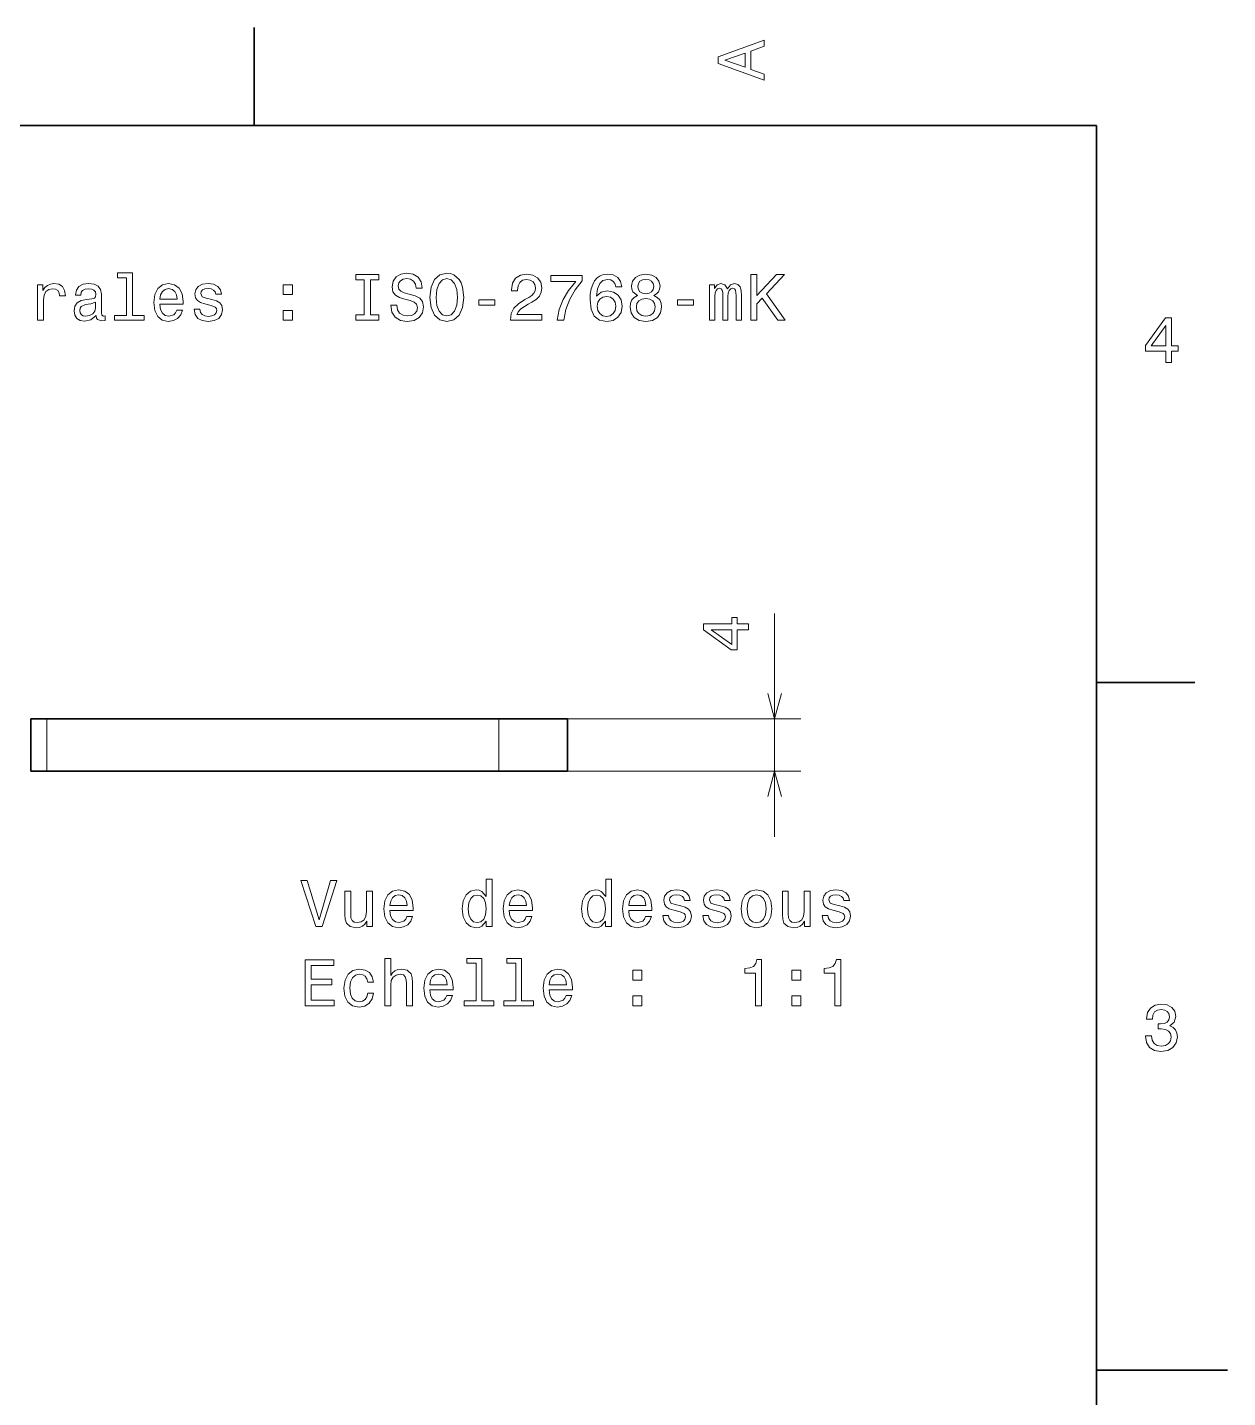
# Model space of a CAD drawing. Extents: x 0 to 297, y 0 to 210.
# Drawn here: x 205.4 to 297, y 102.9 to 207.5 of the extents above; entities that cross this region are included whole.
import ezdxf

# ---------------------------------------------------------------- set-up
doc = ezdxf.new("R2010")
doc.units = 0

msp = doc.modelspace()

# ---------------------------------------------------------------- linework, layer by layer
at = {"color": 7, "lineweight": 35, "ltscale": 0.1875}
for p, q in [((222.699997, 200), (222.699997, 207.5)), ((287, 157.5), (294.5, 157.5))]:
    msp.add_line(p, q, dxfattribs=at)
at = {"color": 7, "lineweight": 35}
for p, q in [((287, 200), (10, 200)), ((287, 10), (287, 200)), ((206.87915, 154.71463), (241.391357, 154.71463)), ((206.87915, 150.71463), (241.391357, 150.71463))]:
    msp.add_line(p, q, dxfattribs=at)
at = {"color": 7, "lineweight": 13, "ltscale": 0.4259}
msp.add_line((262.428345, 145.71463), (262.428345, 162.750641), dxfattribs=at)
at = {"color": 7, "lineweight": 35, "ltscale": 0.030487}
for p, q in [((206.87915, 154.71463), (205.659668, 154.71463)), ((206.87915, 150.71463), (205.659668, 150.71463))]:
    msp.add_line(p, q, dxfattribs=at)
at = {"color": 7, "lineweight": 35, "ltscale": 0.1}
for p, q in [((205.659668, 154.71463), (205.659668, 150.71463)), ((246.621094, 150.71463), (246.621094, 154.71463))]:
    msp.add_line(p, q, dxfattribs=at)
at = {"color": 7, "lineweight": 13, "ltscale": 0.1}
for p, q in [((206.87915, 154.71463), (206.87915, 150.71463)), ((241.391357, 154.71463), (241.391357, 150.71463))]:
    msp.add_line(p, q, dxfattribs=at)
at = {"color": 7, "lineweight": 35, "ltscale": 0.130743}
for p, q in [((246.621094, 154.71463), (241.391357, 154.71463)), ((246.621094, 150.71463), (241.391357, 150.71463))]:
    msp.add_line(p, q, dxfattribs=at)
at = {"color": 7, "lineweight": 13}
for p, q in [((243.391357, 154.71463), (264.428345, 154.71463)), ((243.391357, 150.71463), (264.428345, 150.71463))]:
    msp.add_line(p, q, dxfattribs=at)
at = {"color": 7, "lineweight": 35, "ltscale": 0.25}
msp.add_line((287, 105), (297, 105), dxfattribs=at)
at = {"color": 7, "lineweight": 13}
for points in [[(261.633209, 203.466858), (261.633209, 203.930847), (260.604401, 204.298996), (260.604401, 205.695969), (261.633209, 206.064133), (261.633209, 206.538193), (258.128174, 205.257217), (258.128174, 204.742798)], [(260.17572, 204.460388), (258.632477, 205), (260.17572, 205.539627)], [(212.969009, 188.391205), (212.969009, 185.516571), (212.056183, 185.516571), (212.056183, 185.143372), (214.320602, 185.143372), (214.320602, 185.516571), (213.412811, 185.516571), (213.412811, 188.764404), (212.273041, 188.764404), (212.273041, 188.391205)], [(231.114548, 185.567001), (230.469009, 185.567001), (230.469009, 185.143372), (232.22406, 185.143372), (232.22406, 185.567001), (231.578522, 185.567001), (231.578522, 188.219742), (232.22406, 188.219742), (232.22406, 188.643372), (230.469009, 188.643372), (230.469009, 188.219742), (231.114548, 188.219742)], [(233.585724, 186.298264), (233.126801, 186.298264), (233.227661, 185.763687), (233.479828, 185.370316), (233.868149, 185.133286), (234.392639, 185.047546), (234.912109, 185.128235), (235.30043, 185.350143), (235.547546, 185.69812), (235.638321, 186.157059), (235.562683, 186.570602), (235.350861, 186.837891), (235.007919, 187.014404), (234.548981, 187.145538), (234.155609, 187.241348), (233.898407, 187.35231), (233.752167, 187.513687), (233.706757, 187.765854), (233.752167, 187.992798), (233.88327, 188.164261), (234.085007, 188.280258), (234.362396, 188.320602), (234.644806, 188.270172), (234.866699, 188.134003), (235.01297, 187.907059), (235.083557, 187.599426), (235.542511, 187.599426), (235.542511, 187.609512), (235.461807, 188.083572), (235.224777, 188.4366), (234.851578, 188.658508), (234.34726, 188.734146), (233.893372, 188.658508), (233.540344, 188.446686), (233.313385, 188.118881), (233.232697, 187.695251), (233.298264, 187.317001), (233.489899, 187.059799), (233.792511, 186.888321), (234.206055, 186.757202), (234.614548, 186.641205), (234.92218, 186.530258), (235.108795, 186.368881), (235.174347, 186.106628), (235.113831, 185.83934), (234.957489, 185.637604), (234.720459, 185.51152), (234.412811, 185.471176), (234.069885, 185.526657), (233.807632, 185.688034), (233.641205, 185.950287)], [(236.122467, 186.893372), (236.213257, 186.106628), (236.475494, 185.526657), (236.884003, 185.168594), (237.418579, 185.047546), (237.94812, 185.168594), (238.361664, 185.526657), (238.618866, 186.106628), (238.714691, 186.893372), (238.618866, 187.675079), (238.507919, 187.992798), (238.361664, 188.255035), (237.94812, 188.613113), (237.695953, 188.703888), (237.418579, 188.739197), (236.878967, 188.613113), (236.470459, 188.260086), (236.213257, 187.680115)], [(236.606628, 186.893372), (236.662109, 187.503601), (236.828522, 187.952454), (237.085724, 188.224777), (237.418579, 188.320602), (237.746399, 188.224777), (238.003601, 187.947403), (238.170029, 187.498566), (238.230545, 186.893372), (238.170029, 186.283142), (238.003601, 185.83429), (237.746399, 185.561966), (237.418579, 185.471176), (237.085724, 185.561966), (236.828522, 185.83429), (236.662109, 186.278091)], [(242.260086, 185.143372), (244.66571, 185.143372), (244.66571, 185.577087), (242.764404, 185.577087), (242.870331, 185.814117), (243.05188, 186.010803), (243.611664, 186.368881), (243.909225, 186.520172), (244.242081, 186.73703), (244.479111, 186.989197), (244.61528, 187.286743), (244.66571, 187.624634), (244.579971, 188.048264), (244.342941, 188.381119), (243.979828, 188.592941), (243.510803, 188.668594), (243.026657, 188.582855), (242.658508, 188.345825), (242.421478, 187.967575), (242.34079, 187.468292), (242.34079, 187.39769), (242.799713, 187.39769), (242.799713, 187.438034), (242.845093, 187.780975), (242.981262, 188.033142), (243.19812, 188.194519), (243.485596, 188.25), (243.778107, 188.19957), (243.994965, 188.073486), (244.136169, 187.876801), (244.1866, 187.629684), (244.151306, 187.39769), (244.055481, 187.201004), (243.894104, 187.029541), (243.672195, 186.878235), (243.374634, 186.716858), (242.880402, 186.404175), (242.532425, 186.07132), (242.325653, 185.667862), (242.260086, 185.158508)], [(245.825653, 185.143372), (246.335022, 185.143372), (246.50145, 185.97551), (246.793945, 186.752167), (247.207489, 187.473343), (247.747131, 188.149139), (247.747131, 188.567719), (245.346558, 188.567719), (245.346558, 188.108795), (247.26297, 188.108795), (246.708221, 187.427948), (246.289642, 186.716858), (245.997131, 185.960373)], [(250.773071, 187.700287), (250.677246, 188.108795), (250.455338, 188.411377), (250.112396, 188.603027), (249.668594, 188.668594), (249.371048, 188.633286), (249.113831, 188.53746), (248.886902, 188.381119), (248.695251, 188.159225), (248.543961, 187.881851), (248.433014, 187.543945), (248.362396, 187.145538), (248.342224, 186.696686), (248.422913, 185.980545), (248.670044, 185.46109), (249.068451, 185.148422), (249.613129, 185.042511), (250.102325, 185.133286), (250.475525, 185.370316), (250.71759, 185.743515), (250.803314, 186.217575), (250.71759, 186.696686), (250.485596, 187.064835), (250.127533, 187.296829), (249.683716, 187.377518), (249.20462, 187.276657), (248.846558, 186.989197), (248.922211, 187.543945), (249.083588, 187.942368), (249.330704, 188.179398), (249.673645, 188.260086), (249.925812, 188.219742), (250.117447, 188.113831), (250.24353, 187.937317), (250.309082, 187.700287)], [(251.973358, 187.029541), (251.716156, 186.888321), (251.539642, 186.691635), (251.42868, 186.444519), (251.393387, 186.146973), (251.474075, 185.69812), (251.706055, 185.350143), (252.084305, 185.128235), (252.598724, 185.042511), (253.108078, 185.128235), (253.486328, 185.350143), (253.718323, 185.69812), (253.804047, 186.146973), (253.763702, 186.444519), (253.657791, 186.691635), (253.476227, 186.888321), (253.224075, 187.029541), (253.425812, 187.150574), (253.567017, 187.317001), (253.65274, 187.518738), (253.683014, 187.765854), (253.602325, 188.123917), (253.390503, 188.411377), (253.047562, 188.597977), (252.598724, 188.668594), (252.144821, 188.597977), (251.80188, 188.411377), (251.585022, 188.123917), (251.509369, 187.765854), (251.534592, 187.518738), (251.620331, 187.317001)], [(260.612427, 185.143372), (261.076385, 185.143372), (261.076385, 186.389053), (261.489929, 186.832855), (262.665009, 185.143372), (263.229858, 185.143372), (261.817749, 187.170746), (263.189514, 188.643372), (262.574219, 188.643372), (261.076385, 187.02449), (261.076385, 188.643372), (260.612427, 188.643372)], [(206.180832, 185.143372), (206.624634, 185.143372), (206.624634, 186.691635), (206.670029, 187.064835), (206.806183, 187.332138), (207.028091, 187.493515), (207.325638, 187.548996), (207.547546, 187.513687), (207.713974, 187.412827), (207.814835, 187.241348), (207.850143, 187.009369), (208.298981, 187.009369), (208.238464, 187.417862), (208.072037, 187.710373), (207.794662, 187.886887), (207.416412, 187.947403), (207.15921, 187.907059), (206.937317, 187.806198), (206.740631, 187.63472), (206.58429, 187.40274), (206.58429, 187.851578), (206.180832, 187.851578)], [(210.65921, 185.496399), (210.65921, 185.481262), (210.684433, 185.309799), (210.760071, 185.188766), (211.077805, 185.092941), (211.324921, 185.133286), (211.324921, 185.476227), (211.219009, 185.46109), (211.077805, 185.526657), (211.052582, 185.728394), (211.052582, 187.130402), (210.992065, 187.48848), (210.815552, 187.740631), (210.507919, 187.891937), (210.074203, 187.947403), (209.650574, 187.886887), (209.337891, 187.715424), (209.141205, 187.44812), (209.075638, 187.095108), (209.075638, 187.064835), (209.47406, 187.064835), (209.509369, 187.276657), (209.620316, 187.427948), (209.801865, 187.518738), (210.059067, 187.554031), (210.306183, 187.528824), (210.482697, 187.453171), (210.588608, 187.322052), (210.623917, 187.140488), (210.603745, 186.92868), (210.523041, 186.822769), (210.32132, 186.772339), (209.943085, 186.731995), (209.509369, 186.641205), (209.201721, 186.479828), (209.020172, 186.227661), (208.964691, 185.854462), (209.015121, 185.521606), (209.171463, 185.27449), (209.42363, 185.118149), (209.771606, 185.062683), (210.240631, 185.168594)], [(215.510803, 186.368881), (217.286011, 186.368881), (217.291061, 186.575653), (217.210358, 187.155624), (216.988464, 187.58934), (216.635437, 187.851578), (216.166412, 187.947403), (215.707489, 187.846542), (215.354462, 187.564117), (215.127518, 187.105194), (215.046814, 186.5), (215.122467, 185.879684), (215.349411, 185.425797), (215.697403, 185.143372), (216.151291, 185.047546), (216.544662, 185.113113), (216.867432, 185.284576), (217.104462, 185.556915), (217.240631, 185.920029), (216.801865, 185.920029), (216.71109, 185.718292), (216.579956, 185.567001), (216.206757, 185.445969), (215.919296, 185.501434), (215.702438, 185.677948), (215.561234, 185.965424), (215.510803, 186.353745)], [(215.510803, 186.742081), (215.566269, 187.090057), (215.702438, 187.34726), (215.90921, 187.503601), (216.181549, 187.559082), (216.448837, 187.503601), (216.655609, 187.34726), (216.781693, 187.090057), (216.827087, 186.742081)], [(219.484863, 186.721909), (219.056183, 186.822769), (218.738464, 186.938766), (218.632553, 187.175797), (218.662811, 187.342224), (218.768723, 187.463257), (218.940186, 187.53891), (219.187317, 187.569168), (219.424347, 187.53891), (219.610947, 187.44812), (219.731979, 187.311966), (219.78241, 187.130402), (220.216125, 187.130402), (220.216125, 187.140488), (220.140472, 187.468292), (219.933716, 187.72551), (219.610947, 187.886887), (219.187317, 187.947403), (218.758636, 187.886887), (218.445953, 187.720459), (218.249268, 187.473343), (218.188751, 187.16066), (218.234146, 186.858063), (218.375351, 186.646255), (218.60733, 186.494949), (218.945236, 186.389053), (219.439468, 186.268005), (219.742065, 186.141937), (219.822754, 186.041061), (219.853012, 185.889771), (219.807632, 185.703171), (219.686584, 185.561966), (219.489899, 185.471176), (219.227661, 185.440918), (218.950287, 185.471176), (218.74855, 185.577087), (218.612381, 185.748566), (218.556915, 185.985596), (218.128235, 185.985596), (218.198837, 185.582138), (218.405609, 185.289627), (218.733429, 185.113113), (219.187317, 185.047546), (219.661377, 185.113113), (220.009354, 185.289627), (220.221176, 185.572052), (220.296814, 185.940201), (220.241348, 186.257919), (220.085007, 186.474777), (219.827805, 186.615997)], [(224.926514, 187.100143), (225.622467, 187.100143), (225.622467, 187.851578), (224.926514, 187.851578)], [(251.988495, 187.72551), (252.028839, 187.947403), (252.149872, 188.118881), (252.341507, 188.224777), (252.598724, 188.265137), (252.850876, 188.224777), (253.042511, 188.118881), (253.163559, 187.947403), (253.208954, 187.72551), (253.163559, 187.498566), (253.042511, 187.322052), (252.850876, 187.206055), (252.598724, 187.170746), (252.341507, 187.21109), (252.149872, 187.322052), (252.028839, 187.498566)], [(257.450317, 185.143372), (257.858826, 185.143372), (257.858826, 186.953888), (257.884033, 187.226227), (257.959656, 187.422913), (258.075684, 187.53891), (258.226959, 187.58429), (258.347992, 187.543945), (258.428711, 187.443085), (258.469055, 187.271606), (258.484161, 187.044662), (258.484161, 185.143372), (258.867462, 185.143372), (258.867462, 186.953888), (258.89267, 187.221176), (258.968323, 187.417862), (259.089355, 187.53891), (259.240662, 187.58429), (259.361694, 187.543945), (259.442383, 187.443085), (259.492798, 187.044662), (259.492798, 185.143372), (259.901306, 185.143372), (259.901306, 187.014404), (259.876099, 187.40274), (259.79541, 187.700287), (259.634033, 187.881851), (259.371765, 187.947403), (259.064148, 187.846542), (258.827118, 187.554031), (258.640503, 187.841492), (258.32782, 187.947403), (258.040375, 187.846542), (257.843689, 187.564117), (257.843689, 187.851578), (257.450317, 187.851578)], [(210.60878, 186.091492), (210.548264, 185.829254), (210.386887, 185.627518), (210.144806, 185.496399), (209.84726, 185.451004), (209.655609, 185.476227), (209.51944, 185.556915), (209.433716, 185.69812), (209.408493, 185.894806), (209.428665, 186.07132), (209.509369, 186.197403), (209.832123, 186.338623), (210.240631, 186.399139), (210.60878, 186.520172)], [(239.844391, 186.298264), (241.06485, 186.298264), (241.06485, 186.696686), (239.844391, 186.696686)], [(250.314133, 186.21254), (250.258652, 185.894806), (250.117447, 185.65274), (249.890503, 185.491348), (249.608078, 185.440918), (249.310532, 185.491348), (249.083588, 185.64769), (248.937332, 185.889771), (248.891937, 186.207489), (248.942383, 186.520172), (249.083588, 186.757202), (249.315582, 186.908508), (249.62825, 186.963974), (249.900589, 186.908508), (250.117447, 186.762253), (250.258652, 186.525223)], [(251.877533, 186.157059), (251.922913, 186.424347), (252.069183, 186.626083), (252.296112, 186.757202), (252.598724, 186.802597), (252.896271, 186.757202), (253.123215, 186.626083), (253.26947, 186.424347), (253.319901, 186.157059), (253.26947, 185.869598), (253.123215, 185.65274), (252.896271, 185.51152), (252.598724, 185.466141), (252.296112, 185.51152), (252.069183, 185.65274), (251.922913, 185.869598)], [(255.024506, 186.298264), (256.244965, 186.298264), (256.244965, 186.696686), (255.024506, 186.696686)], [(224.926514, 185.143372), (225.622467, 185.143372), (225.622467, 185.894806), (224.926514, 185.894806)], [(292.277374, 181.916794), (292.731262, 181.916794), (292.731262, 182.784225), (293.23056, 182.784225), (293.23056, 183.187683), (292.731262, 183.187683), (292.731262, 185.341141), (292.272339, 185.341141), (290.739197, 183.228027), (290.739197, 182.784225), (292.277374, 182.784225)], [(291.162842, 183.187683), (292.277374, 184.756134), (292.277374, 183.187683)], [(260.428345, 161.51001), (260.428345, 161.963898), (259.560913, 161.963898), (259.560913, 162.463181), (259.157471, 162.463181), (259.157471, 161.963898), (257.004028, 161.963898), (257.004028, 161.504974), (259.117065, 159.971832), (259.560913, 159.971832), (259.560913, 161.51001)], [(259.157471, 160.395462), (257.588989, 161.51001), (259.157471, 161.51001)], [(228.535919, 142.363052), (227.658386, 139.382492), (226.755661, 142.363052), (226.27655, 142.363052), (227.406235, 138.858002), (227.910553, 138.858002), (229.015015, 142.363052)], [(240.422806, 139.276596), (240.422806, 138.858002), (240.866608, 138.858002), (240.866608, 142.479034), (240.427841, 142.479034), (240.427841, 141.152664), (240.089951, 141.53595), (239.883179, 141.62674), (239.646149, 141.662033), (239.217468, 141.561172), (238.884613, 141.278748), (238.667755, 140.82486), (238.592117, 140.21463), (238.667755, 139.604401), (238.884613, 139.145462), (239.217468, 138.858002), (239.646149, 138.762177), (239.883179, 138.797485), (240.094986, 138.88826)], [(249.530869, 139.276596), (249.530869, 138.858002), (249.97467, 138.858002), (249.97467, 142.479034), (249.535919, 142.479034), (249.535919, 141.152664), (249.198013, 141.53595), (248.991241, 141.62674), (248.754211, 141.662033), (248.325546, 141.561172), (247.992691, 141.278748), (247.775833, 140.82486), (247.70018, 140.21463), (247.775833, 139.604401), (247.992691, 139.145462), (248.325546, 138.858002), (248.754211, 138.762177), (248.991241, 138.797485), (249.203064, 138.88826)], [(231.738358, 141.566208), (231.294556, 141.566208), (231.294556, 140.002808), (231.244125, 139.639709), (231.09787, 139.377457), (230.870926, 139.216064), (230.57338, 139.165634), (230.336349, 139.205978), (230.185043, 139.327026), (230.099319, 139.533798), (230.079147, 139.826294), (230.079147, 141.566208), (229.635345, 141.566208), (229.635345, 139.78595), (229.650467, 139.427887), (229.746292, 139.130341), (230.038803, 138.858002), (230.507813, 138.762177), (230.759979, 138.797485), (230.976837, 138.88826), (231.163437, 139.044601), (231.314728, 139.271545), (231.314728, 138.858002), (231.738358, 138.858002)], [(233.074814, 140.083511), (234.850037, 140.083511), (234.855072, 140.290283), (234.774384, 140.870255), (234.55249, 141.30397), (234.199463, 141.566208), (233.730438, 141.662033), (233.2715, 141.561172), (232.918472, 141.278748), (232.691528, 140.819824), (232.61084, 140.21463), (232.686493, 139.594315), (232.913437, 139.140427), (233.261414, 138.858002), (233.715302, 138.762177), (234.108673, 138.827744), (234.431442, 138.999207), (234.668472, 139.271545), (234.804642, 139.634659), (234.365891, 139.634659), (234.275101, 139.432922), (234.143982, 139.281631), (233.770782, 139.160599), (233.483322, 139.216064), (233.266464, 139.392578), (233.125244, 139.680054), (233.074814, 140.068375)], [(233.074814, 140.456711), (233.130295, 140.804688), (233.266464, 141.06189), (233.473236, 141.218231), (233.745575, 141.273712), (234.012863, 141.218231), (234.219635, 141.06189), (234.345718, 140.804688), (234.391098, 140.456711)], [(239.721786, 141.263626), (240.014297, 141.193024), (240.236206, 140.996338), (240.367325, 140.668518), (240.417755, 140.21463), (240.367325, 139.755692), (240.236206, 139.427887), (240.014297, 139.226151), (239.721786, 139.160599), (239.444412, 139.226151), (239.232605, 139.427887), (239.091385, 139.760742), (239.046005, 140.21463), (239.091385, 140.663483), (239.232605, 140.991287), (239.444412, 141.193024)], [(242.182892, 140.083511), (243.958099, 140.083511), (243.96315, 140.290283), (243.882462, 140.870255), (243.660553, 141.30397), (243.307526, 141.566208), (242.838501, 141.662033), (242.379578, 141.561172), (242.02655, 141.278748), (241.799606, 140.819824), (241.718918, 140.21463), (241.794556, 139.594315), (242.0215, 139.140427), (242.369492, 138.858002), (242.82338, 138.762177), (243.216751, 138.827744), (243.53952, 138.999207), (243.77655, 139.271545), (243.91272, 139.634659), (243.473953, 139.634659), (243.383179, 139.432922), (243.252045, 139.281631), (242.87886, 139.160599), (242.591385, 139.216064), (242.374527, 139.392578), (242.233322, 139.680054), (242.182892, 140.068375)], [(242.182892, 140.456711), (242.238358, 140.804688), (242.374527, 141.06189), (242.581299, 141.218231), (242.853638, 141.273712), (243.120926, 141.218231), (243.327698, 141.06189), (243.453781, 140.804688), (243.499176, 140.456711)], [(248.829865, 141.263626), (249.122375, 141.193024), (249.344269, 140.996338), (249.475403, 140.668518), (249.525833, 140.21463), (249.475403, 139.755692), (249.344269, 139.427887), (249.122375, 139.226151), (248.829865, 139.160599), (248.55249, 139.226151), (248.340668, 139.427887), (248.199463, 139.760742), (248.154068, 140.21463), (248.199463, 140.663483), (248.340668, 140.991287), (248.55249, 141.193024)], [(251.290955, 140.083511), (253.066177, 140.083511), (253.071213, 140.290283), (252.990524, 140.870255), (252.768616, 141.30397), (252.415604, 141.566208), (251.946579, 141.662033), (251.48764, 141.561172), (251.134613, 141.278748), (250.907669, 140.819824), (250.826981, 140.21463), (250.902634, 139.594315), (251.129578, 139.140427), (251.477554, 138.858002), (251.931442, 138.762177), (252.324814, 138.827744), (252.647583, 138.999207), (252.884613, 139.271545), (253.020782, 139.634659), (252.582031, 139.634659), (252.491241, 139.432922), (252.360123, 139.281631), (251.986923, 139.160599), (251.699463, 139.216064), (251.482605, 139.392578), (251.341385, 139.680054), (251.290955, 140.068375)], [(251.290955, 140.456711), (251.346436, 140.804688), (251.482605, 141.06189), (251.689377, 141.218231), (251.9617, 141.273712), (252.229004, 141.218231), (252.435776, 141.06189), (252.561859, 140.804688), (252.607239, 140.456711)], [(255.265015, 140.436539), (254.836349, 140.537399), (254.518616, 140.653397), (254.41272, 140.890427), (254.442978, 141.056854), (254.548889, 141.177887), (254.720352, 141.25354), (254.967468, 141.283798), (255.204498, 141.25354), (255.391098, 141.16275), (255.512146, 141.026596), (255.562576, 140.845032), (255.996292, 140.845032), (255.996292, 140.855118), (255.920639, 141.182922), (255.713867, 141.44014), (255.391098, 141.601517), (254.967468, 141.662033), (254.538788, 141.601517), (254.22612, 141.435089), (254.029434, 141.187973), (253.968903, 140.87529), (254.014297, 140.572693), (254.155518, 140.360886), (254.387497, 140.209579), (254.725403, 140.103683), (255.219635, 139.982635), (255.522217, 139.856567), (255.602921, 139.755692), (255.633179, 139.604401), (255.587784, 139.417801), (255.466751, 139.276596), (255.270065, 139.185806), (255.007813, 139.155548), (254.730438, 139.185806), (254.528717, 139.291718), (254.392548, 139.463196), (254.337067, 139.700226), (253.908386, 139.700226), (253.979004, 139.296768), (254.185776, 139.004257), (254.51358, 138.827744), (254.967468, 138.762177), (255.441528, 138.827744), (255.78952, 139.004257), (256.001343, 139.286682), (256.076965, 139.654831), (256.021515, 139.972549), (255.865158, 140.189407), (255.607956, 140.330627)], [(258.301056, 140.436539), (257.872375, 140.537399), (257.554657, 140.653397), (257.44873, 140.890427), (257.479004, 141.056854), (257.5849, 141.177887), (257.756378, 141.25354), (258.003479, 141.283798), (258.24054, 141.25354), (258.427124, 141.16275), (258.548157, 141.026596), (258.598602, 140.845032), (259.032318, 140.845032), (259.032318, 140.855118), (258.956665, 141.182922), (258.749878, 141.44014), (258.427124, 141.601517), (258.003479, 141.662033), (257.574829, 141.601517), (257.262146, 141.435089), (257.06546, 141.187973), (257.004944, 140.87529), (257.050323, 140.572693), (257.191528, 140.360886), (257.423523, 140.209579), (257.761414, 140.103683), (258.255646, 139.982635), (258.558258, 139.856567), (258.638947, 139.755692), (258.669189, 139.604401), (258.62381, 139.417801), (258.502777, 139.276596), (258.306091, 139.185806), (258.043823, 139.155548), (257.766449, 139.185806), (257.564728, 139.291718), (257.428558, 139.463196), (257.373077, 139.700226), (256.944427, 139.700226), (257.015015, 139.296768), (257.221802, 139.004257), (257.549591, 138.827744), (258.003479, 138.762177), (258.477539, 138.827744), (258.825531, 139.004257), (259.037354, 139.286682), (259.113007, 139.654831), (259.057526, 139.972549), (258.901184, 140.189407), (258.643982, 140.330627)], [(259.879578, 140.209579), (259.960266, 139.594315), (260.192261, 139.140427), (260.560425, 138.858002), (261.054657, 138.762177), (261.543823, 138.858002), (261.911987, 139.135376), (262.143982, 139.589264), (262.229706, 140.209579), (262.143982, 140.82486), (261.911987, 141.283798), (261.543823, 141.561172), (261.054657, 141.662033), (260.560425, 141.561172), (260.192261, 141.278748), (259.960266, 140.82486)], [(260.333466, 140.21463), (260.378845, 140.668518), (260.52005, 140.996338), (260.747009, 141.198059), (261.054657, 141.268661), (261.357239, 141.198059), (261.584167, 141.001373), (261.725403, 140.668518), (261.775818, 140.21463), (261.725403, 139.755692), (261.584167, 139.422836), (261.357239, 139.221115), (261.054657, 139.155548), (260.747009, 139.221115), (260.52005, 139.422836), (260.378845, 139.755692)], [(265.134613, 141.566208), (264.690796, 141.566208), (264.690796, 140.002808), (264.640381, 139.639709), (264.494141, 139.377457), (264.267181, 139.216064), (263.969635, 139.165634), (263.732605, 139.205978), (263.581299, 139.327026), (263.495575, 139.533798), (263.475403, 139.826294), (263.475403, 141.566208), (263.031586, 141.566208), (263.031586, 139.78595), (263.046722, 139.427887), (263.142548, 139.130341), (263.435059, 138.858002), (263.904053, 138.762177), (264.156219, 138.797485), (264.373077, 138.88826), (264.559692, 139.044601), (264.710999, 139.271545), (264.710999, 138.858002), (265.134613, 138.858002)], [(267.409119, 140.436539), (266.980438, 140.537399), (266.66272, 140.653397), (266.556793, 140.890427), (266.587067, 141.056854), (266.692963, 141.177887), (266.864441, 141.25354), (267.111572, 141.283798), (267.348602, 141.25354), (267.535187, 141.16275), (267.656219, 141.026596), (267.706665, 140.845032), (268.140381, 140.845032), (268.140381, 140.855118), (268.064728, 141.182922), (267.857971, 141.44014), (267.535187, 141.601517), (267.111572, 141.662033), (266.682892, 141.601517), (266.370209, 141.435089), (266.173523, 141.187973), (266.113007, 140.87529), (266.158386, 140.572693), (266.299591, 140.360886), (266.531586, 140.209579), (266.869476, 140.103683), (267.363708, 139.982635), (267.666321, 139.856567), (267.747009, 139.755692), (267.777252, 139.604401), (267.731873, 139.417801), (267.61084, 139.276596), (267.414154, 139.185806), (267.151917, 139.155548), (266.874512, 139.185806), (266.672791, 139.291718), (266.536621, 139.463196), (266.48114, 139.700226), (266.05249, 139.700226), (266.123077, 139.296768), (266.329865, 139.004257), (266.657654, 138.827744), (267.111572, 138.762177), (267.585632, 138.827744), (267.933594, 139.004257), (268.145416, 139.286682), (268.221069, 139.654831), (268.165588, 139.972549), (268.009247, 140.189407), (267.752045, 140.330627)], [(226.599319, 132.811172), (228.818329, 132.811172), (228.818329, 133.234802), (227.063293, 133.234802), (227.063293, 134.419968), (228.626694, 134.419968), (228.626694, 134.838547), (227.063293, 134.838547), (227.063293, 135.887543), (228.777985, 135.887543), (228.777985, 136.311172), (226.599319, 136.311172)], [(232.686493, 132.811172), (233.130295, 132.811172), (233.130295, 134.374573), (233.17569, 134.732635), (233.32193, 134.994888), (233.548889, 135.156281), (233.851471, 135.216797), (234.093552, 135.166367), (234.244843, 135.030197), (234.320496, 134.803253), (234.345718, 134.500656), (234.345718, 132.811172), (234.78952, 132.811172), (234.78952, 134.591431), (234.769348, 134.949493), (234.678558, 135.247055), (234.381012, 135.519379), (233.917038, 135.615204), (233.664871, 135.57991), (233.448013, 135.484085), (233.266464, 135.332779), (233.130295, 135.126007), (233.130295, 136.432205), (232.686493, 136.432205)], [(239.641098, 136.059006), (239.641098, 133.184372), (238.728271, 133.184372), (238.728271, 132.811172), (240.992691, 132.811172), (240.992691, 133.184372), (240.0849, 133.184372), (240.0849, 136.432205), (238.945129, 136.432205), (238.945129, 136.059006)], [(242.677124, 136.059006), (242.677124, 133.184372), (241.764297, 133.184372), (241.764297, 132.811172), (244.028717, 132.811172), (244.028717, 133.184372), (243.120926, 133.184372), (243.120926, 136.432205), (241.981155, 136.432205), (241.981155, 136.059006)], [(260.963867, 132.811172), (261.422791, 132.811172), (261.422791, 136.336395), (261.079865, 136.336395), (260.989075, 136.028748), (260.807526, 135.821976), (260.530151, 135.700943), (260.146851, 135.660599), (260.146851, 135.302521), (260.963867, 135.302521)], [(267.035919, 132.811172), (267.494843, 132.811172), (267.494843, 136.336395), (267.151917, 136.336395), (267.061127, 136.028748), (266.879578, 135.821976), (266.602203, 135.700943), (266.218903, 135.660599), (266.218903, 135.302521), (267.035919, 135.302521)], [(231.375244, 134.621689), (231.814011, 134.621689), (231.723236, 135.025146), (231.506378, 135.34288), (231.168472, 135.539566), (230.729721, 135.615204), (230.245575, 135.514343), (229.877411, 135.231918), (229.645432, 134.772995), (229.564728, 134.157715), (229.640381, 133.547485), (229.867325, 133.093597), (230.225403, 132.811172), (230.714584, 132.715347), (231.1483, 132.791), (231.486206, 133.002808), (231.718185, 133.335663), (231.819061, 133.779465), (231.395432, 133.779465), (231.319778, 133.497055), (231.178558, 133.285233), (230.976837, 133.154114), (230.729721, 133.11377), (230.422089, 133.179321), (230.20018, 133.381058), (230.064011, 133.708862), (230.018616, 134.172852), (230.064011, 134.62674), (230.205215, 134.954544), (230.432175, 135.156281), (230.729721, 135.226883), (230.991959, 135.181488), (231.18866, 135.065491), (231.319778, 134.873856)], [(236.11084, 134.036682), (237.886063, 134.036682), (237.891098, 134.243454), (237.81041, 134.823425), (237.588501, 135.257141), (237.235489, 135.519379), (236.766464, 135.615204), (236.307526, 135.514343), (235.954498, 135.231918), (235.727554, 134.772995), (235.646866, 134.167801), (235.722519, 133.547485), (235.949463, 133.093597), (236.29744, 132.811172), (236.751328, 132.715347), (237.144699, 132.780914), (237.467468, 132.952377), (237.704498, 133.224716), (237.840668, 133.58783), (237.401917, 133.58783), (237.311127, 133.386093), (237.180008, 133.234802), (236.806808, 133.11377), (236.519348, 133.169235), (236.30249, 133.345749), (236.16127, 133.633224), (236.11084, 134.021545)], [(236.11084, 134.409882), (236.166321, 134.757858), (236.30249, 135.01506), (236.509262, 135.171402), (236.781586, 135.226883), (237.048889, 135.171402), (237.255661, 135.01506), (237.381729, 134.757858), (237.427124, 134.409882)], [(245.218918, 134.036682), (246.994125, 134.036682), (246.999176, 134.243454), (246.918488, 134.823425), (246.696579, 135.257141), (246.343552, 135.519379), (245.874527, 135.615204), (245.415604, 135.514343), (245.062576, 135.231918), (244.835632, 134.772995), (244.754929, 134.167801), (244.830582, 133.547485), (245.057526, 133.093597), (245.405518, 132.811172), (245.859406, 132.715347), (246.252777, 132.780914), (246.575546, 132.952377), (246.812576, 133.224716), (246.94873, 133.58783), (246.509979, 133.58783), (246.419205, 133.386093), (246.288071, 133.234802), (245.914871, 133.11377), (245.627411, 133.169235), (245.410553, 133.345749), (245.269348, 133.633224), (245.218918, 134.021545)], [(245.218918, 134.409882), (245.274384, 134.757858), (245.410553, 135.01506), (245.617325, 135.171402), (245.889664, 135.226883), (246.156952, 135.171402), (246.363724, 135.01506), (246.489807, 134.757858), (246.535187, 134.409882)], [(251.598602, 134.767944), (252.294556, 134.767944), (252.294556, 135.519379), (251.598602, 135.519379)], [(263.742676, 134.767944), (264.43866, 134.767944), (264.43866, 135.519379), (263.742676, 135.519379)], [(251.598602, 132.811172), (252.294556, 132.811172), (252.294556, 133.562607), (251.598602, 133.562607)], [(263.742676, 132.811172), (264.43866, 132.811172), (264.43866, 133.562607), (263.742676, 133.562607)], [(290.729126, 130.51622), (290.729126, 130.480911), (290.809814, 129.996765), (291.046844, 129.633652), (291.420044, 129.401657), (291.914276, 129.315933), (292.438782, 129.401657), (292.832153, 129.623566), (293.08429, 129.976593), (293.175079, 130.430481), (293.134735, 130.728027), (293.023773, 130.970108), (292.842224, 131.156708), (292.600159, 131.292877), (292.927948, 131.565216), (293.043945, 131.998932), (292.968292, 132.392303), (292.751434, 132.68985), (292.398407, 132.87645), (291.914276, 132.942017), (291.460388, 132.861313), (291.112396, 132.63942), (290.885468, 132.286392), (290.809814, 131.817368), (290.809814, 131.782074), (291.258636, 131.782074), (291.299011, 132.104828), (291.430115, 132.336823), (291.641937, 132.478027), (291.939484, 132.528473), (292.201721, 132.488113), (292.393372, 132.382217), (292.509369, 132.210739), (292.554749, 131.97876), (292.509369, 131.731628), (292.388336, 131.565216), (292.176514, 131.46434), (291.889069, 131.434082), (291.692383, 131.439133), (291.692383, 131.04071), (291.939484, 131.050797), (292.257202, 131.005417), (292.494232, 130.884369), (292.635468, 130.687683), (292.685883, 130.430481), (292.630402, 130.13797), (292.484161, 129.921112), (292.252167, 129.784943), (291.944519, 129.739563), (291.626801, 129.789993), (291.394806, 129.941284), (291.248566, 130.183365), (291.193085, 130.51622)]]:
    msp.add_lwpolyline(points, close=True, dxfattribs=at)
for points in [[(261.910767, 156.646484), (262.428345, 154.71463), (262.945923, 156.646484)], [(262.945923, 148.782776), (262.428345, 150.71463), (261.910767, 148.782776)]]:
    msp.add_lwpolyline(points, dxfattribs=at)

doc.saveas('drawing.dxf')
